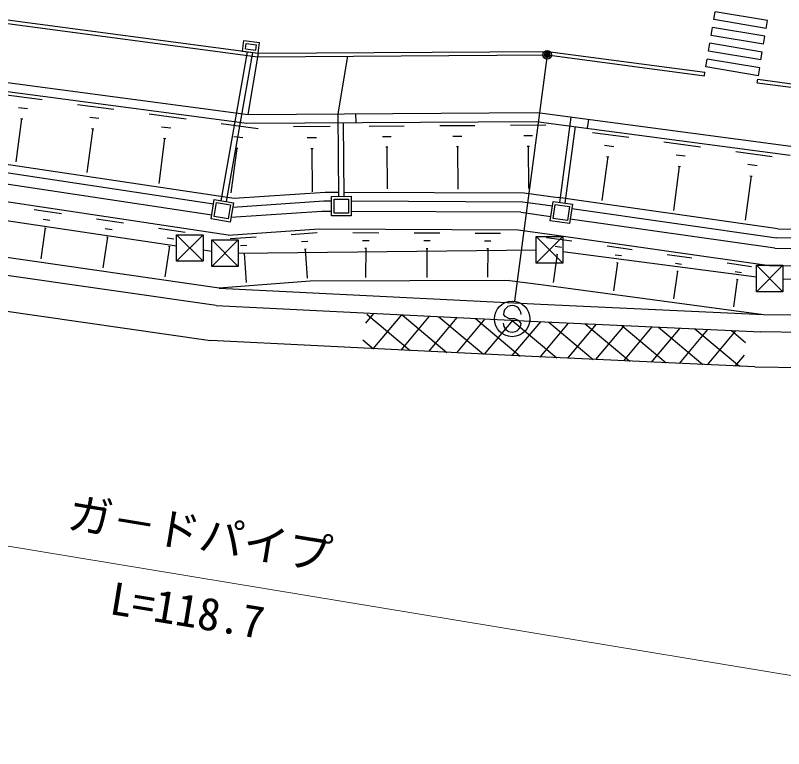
# Model space of a CAD drawing. Units: millimetres, scale not verified. Extents: x 40000 to 680000, y 20000 to 380000.
# Drawn here: x 364722 to 408014, y 233066 to 274356 of the extents above; entities that cross this region are included whole.
import ezdxf
from ezdxf.enums import TextEntityAlignment as Align

# ---------------------------------------------------------------- set-up
doc = ezdxf.new("R2010")
doc.units = ezdxf.units.MM
doc.header["$LTSCALE"] = 1000
doc.header["$PDMODE"] = 32
doc.header["$PDSIZE"] = 500
for name, color, linetype, lineweight in [('M-BGD', 7, 'Continuous', 25), ('M-BMK-ROW', 30, 'Continuous', 25), ('M-STR-HTXT', 7, 'Continuous', 13), ('M-STR-STRC', 7, 'Continuous', 25)]:
    doc.layers.add(name, color=color, linetype=linetype, lineweight=lineweight)
doc.styles.add('@ＭＳ ゴシック', font='')
doc.styles.add('ＭＳ ゴシック', font='')
doc.styles.get('@ＭＳ ゴシック').set_extended_font_data('@MS Gothic')
doc.styles.get('ＭＳ ゴシック').set_extended_font_data('MS Gothic')

msp = doc.modelspace()

# ---------------------------------------------------------------- linework, layer by layer
at = {"layer": 'M-BGD'}
for p, q in [((404075, 274114), (404149, 274557)), ((407108, 274064), (404149, 274557)), ((363537, 274203), (378415, 272228)), ((407034, 273620), (404075, 274114)), ((407034, 273620), (407108, 274064)), ((363504, 274006), (378382, 272030)), ((403927, 273226), (404001, 273670)), ((406960, 273176), (404001, 273670)), ((406886, 272732), (403927, 273226)), ((377515, 272347), (377594, 272942)), ((377594, 272942), (378486, 272824)), ((377683, 272476), (377723, 272774)), ((377723, 272774), (378317, 272695)), ((378407, 272229), (378486, 272824)), ((403779, 272338), (403853, 272782)), ((406812, 272288), (403853, 272782)), ((406886, 272732), (406960, 273176)), ((377515, 272347), (378407, 272229)), ((377683, 272476), (378278, 272397)), ((378278, 272397), (378317, 272695)), ((378415, 272228), (394723, 272330)), ((394723, 272330), (403581, 271154)), ((406738, 271844), (403779, 272338)), ((376321, 263918), (377806, 272309)), ((376617, 263870), (378103, 272269)), ((377839, 268775), (378415, 272228)), ((378382, 272030), (394540, 272132)), ((382914, 268807), (383457, 272062)), ((394839, 272113), (403548, 270957)), ((403631, 271450), (403705, 271894)), ((406664, 271401), (403705, 271894)), ((406738, 271844), (406812, 272288)), ((406590, 270957), (403631, 271450)), ((403548, 270957), (403581, 271154)), ((406590, 270957), (406664, 271401)), ((362961, 270751), (377839, 268775)), ((406524, 270562), (406557, 270759)), ((406557, 270759), (409043, 270429)), ((362879, 270257), (377757, 268282)), ((406524, 270562), (409016, 270231)), ((364226, 269877), (366234, 269610)), ((368226, 269346), (370268, 269075)), ((364899, 269174), (365401, 269108)), ((377839, 268775), (394147, 268878)), ((394147, 268878), (408423, 266983)), ((365070, 268539), (364748, 266107)), ((365008, 268547), (365133, 268530)), ((368910, 268631), (369421, 268564)), ((372260, 268810), (374337, 268535)), ((382943, 264163), (382914, 268807)), ((383917, 268321), (383914, 268814)), ((395408, 263821), (396046, 268626)), ((396971, 267999), (397037, 268494)), ((369084, 267985), (368755, 265504)), ((369020, 267993), (369148, 267976)), ((372956, 268084), (373475, 268015)), ((376328, 268270), (378405, 267994)), ((377757, 268282), (394065, 268385)), ((380389, 268099), (382461, 268112)), ((383243, 264164), (383217, 268317)), ((384662, 268126), (386629, 268138)), ((388634, 268151), (390621, 268163)), ((392626, 268176), (394613, 268188)), ((394065, 268385), (408385, 266484)), ((395705, 263778), (396277, 268091)), ((389382, 267559), (389879, 267562)), ((393374, 267584), (393871, 267588)), ((397243, 267761), (399283, 267490)), ((373133, 267426), (372797, 264897)), ((373068, 267435), (373198, 267417)), ((377024, 267544), (377544, 267475)), ((381170, 267482), (381688, 267485)), ((385403, 267540), (385895, 267544)), ((401270, 267226), (403328, 266953)), ((377201, 266886), (376866, 264356)), ((377136, 266895), (377266, 266877)), ((381368, 266862), (381498, 266863)), ((381433, 266862), (381448, 264426)), ((385591, 266952), (385714, 266953)), ((385653, 266952), (385668, 264589)), ((389572, 266964), (389697, 266965)), ((389635, 266965), (389650, 264573)), ((393564, 266989), (393689, 266990)), ((393627, 266990), (393642, 264598)), ((397927, 267048), (398437, 266980)), ((405316, 266689), (407374, 266416)), ((362216, 266285), (377052, 264055)), ((398100, 266402), (397773, 263933)), ((398037, 266410), (398164, 266393)), ((401960, 266506), (402474, 266438)), ((402135, 265855), (401804, 263360)), ((402071, 265863), (402200, 265846)), ((406006, 265969), (406520, 265901)), ((375881, 263725), (363222, 265628)), ((363124, 265036), (375784, 263133)), ((406181, 265318), (405850, 262823)), ((406117, 265326), (406245, 265309)), ((376706, 261983), (361871, 264214)), ((377052, 264055), (382179, 264404)), ((382179, 264404), (382941, 264400)), ((382537, 264161), (383637, 264166)), ((382542, 263061), (382537, 264161)), ((383241, 264399), (393393, 264357)), ((383637, 264166), (383642, 263066)), ((393393, 264357), (395306, 264092)), ((407692, 262331), (395306, 264092)), ((375746, 262897), (375924, 263983)), ((375918, 263021), (376047, 263810)), ((375924, 263983), (377009, 263805)), ((376047, 263810), (376837, 263681)), ((376837, 263681), (376707, 262891)), ((377009, 263805), (376831, 262719)), ((376969, 263562), (382097, 263910)), ((382097, 263910), (382538, 263909)), ((382688, 264012), (383488, 264015)), ((382692, 263212), (382688, 264012)), ((383488, 264015), (383492, 263215)), ((383638, 263904), (393311, 263864)), ((393311, 263864), (394986, 263631)), ((394866, 262787), (395021, 263876)), ((395021, 263876), (396110, 263721)), ((395035, 262914), (395148, 263706)), ((395148, 263706), (395940, 263593)), ((396110, 263721), (395955, 262632)), ((365782, 263423), (367313, 263193)), ((381998, 263318), (376870, 262969)), ((382541, 263316), (381998, 263318)), ((393212, 263272), (383641, 263311)), ((393212, 263272), (394901, 263038)), ((395940, 263593), (395827, 262801)), ((396075, 263477), (407610, 261838)), ((366287, 262878), (366670, 262820)), ((369288, 262896), (370808, 262668)), ((376831, 262719), (375746, 262897)), ((376707, 262891), (375918, 263021)), ((383642, 263066), (382542, 263061)), ((383492, 263215), (382692, 263212)), ((395827, 262801), (395035, 262914)), ((407511, 261246), (395991, 262884)), ((366410, 262390), (366148, 260647)), ((366362, 262397), (366457, 262382)), ((372783, 262371), (374291, 262144)), ((395955, 262632), (394866, 262787)), ((369790, 262355), (370170, 262298)), ((376706, 261983), (381833, 262332)), ((380265, 262025), (381727, 262125)), ((381833, 262332), (393047, 262286)), ((383735, 262124), (385203, 262118)), ((387186, 262110), (388641, 262104)), ((390624, 262096), (392065, 262090)), ((393047, 262286), (394961, 262020)), ((394961, 262020), (407346, 260259)), ((407692, 262331), (415382, 262205)), ((369911, 261870), (369652, 260143)), ((369864, 261877), (369959, 261863)), ((373281, 261833), (373658, 261777)), ((376824, 261791), (378286, 261890)), ((380843, 261624), (381209, 261649)), ((384284, 261681), (384651, 261680)), ((387730, 261671), (388094, 261670)), ((391163, 261661), (391523, 261660)), ((394659, 261855), (396084, 261654)), ((415304, 261711), (407610, 261838)), ((376208, 259000), (361357, 261133)), ((373401, 261353), (373144, 259642)), ((373354, 261360), (373448, 261346)), ((377402, 261390), (377768, 261414)), ((381010, 261194), (381102, 261201)), ((381056, 261198), (381168, 259555)), ((384419, 261240), (384511, 261240)), ((384465, 261240), (384458, 259590)), ((387865, 261234), (387956, 261234)), ((387910, 261234), (387903, 259603)), ((391296, 261229), (391386, 261228)), ((391341, 261228), (391335, 259617)), ((395133, 261352), (395489, 261302)), ((398061, 261373), (399473, 261173)), ((407511, 261246), (415211, 261118)), ((377569, 260960), (377661, 260967)), ((377615, 260963), (377727, 259321)), ((395250, 260900), (395024, 259307)), ((395206, 260906), (395295, 260893)), ((398530, 260875), (398883, 260825)), ((401450, 260893), (402848, 260695)), ((398647, 260427), (398424, 258852)), ((398603, 260433), (398691, 260420)), ((401915, 260399), (402264, 260350)), ((404826, 260415), (406211, 260219)), ((415056, 260130), (407346, 260259)), ((376044, 258013), (361192, 260146)), ((402030, 259955), (401810, 258399)), ((401987, 259961), (402074, 259949)), ((405286, 259926), (405633, 259877)), ((381342, 259389), (376208, 259000)), ((392572, 259433), (381342, 259389)), ((392572, 259433), (394487, 259183)), ((405401, 259486), (405183, 257948)), ((405357, 259492), (405444, 259480)), ((376208, 259000), (394306, 258098)), ((394487, 259183), (406889, 257517)), ((360863, 258174), (375714, 256041)), ((394306, 258098), (406889, 257517)), ((376044, 258013), (394142, 257112)), ((384909, 257572), (384454, 257029)), ((384530, 257525), (386967, 255480)), ((386476, 257494), (384874, 255585)), ((388042, 257416), (386440, 255507)), ((386514, 257492), (389034, 255377)), ((389608, 257338), (388006, 255429)), ((388582, 257389), (391102, 255274)), ((391175, 257260), (389573, 255351)), ((390649, 257286), (393169, 255171)), ((392741, 257182), (391139, 255273)), ((392716, 257183), (395230, 255074)), ((406889, 257517), (414631, 257427)), ((394308, 257104), (392705, 255195)), ((394142, 257112), (406724, 256531)), ((395879, 257032), (394273, 255118)), ((394781, 257083), (397288, 254979)), ((397449, 256959), (395844, 255046)), ((396839, 256988), (399346, 254884)), ((399020, 256887), (397415, 254973)), ((398897, 256892), (401404, 254789)), ((400591, 256814), (398985, 254900)), ((402162, 256742), (400556, 254828)), ((400955, 256797), (403462, 254694)), ((403733, 256669), (402127, 254755)), ((403013, 256702), (405520, 254599)), ((405304, 256597), (403698, 254683)), ((405071, 256607), (405862, 255943)), ((414476, 256440), (406724, 256531)), ((393813, 255139), (375714, 256041)), ((384309, 256079), (384900, 255583)), ((406395, 254558), (393813, 255139)), ((405787, 255228), (405269, 254610)), ((406395, 254558), (414165, 254464))]:
    msp.add_line(p, q, dxfattribs=at)
at = {"layer": 'M-BMK-ROW'}
for p, q in [((362450, 263077), (373811, 261369)), ((373811, 260506), (373811, 262006)), ((373811, 262006), (375311, 262006)), ((375311, 262006), (373811, 260506)), ((375311, 260506), (373811, 262006)), ((375311, 262006), (375311, 260506)), ((375785, 260210), (375785, 261710)), ((375785, 261710), (377285, 261710)), ((377285, 261710), (375785, 260210)), ((377285, 260210), (375785, 261710)), ((377285, 261710), (377285, 260210)), ((394069, 260404), (394069, 261904)), ((394069, 261904), (395569, 261904)), ((395569, 261904), (394069, 260404)), ((395569, 260404), (394069, 261904)), ((395569, 261904), (395569, 260404)), ((375311, 261144), (375785, 261072)), ((377285, 260968), (394069, 261146)), ((395569, 261056), (406478, 259630)), ((375311, 260506), (373811, 260506)), ((377285, 260210), (375785, 260210)), ((395569, 260404), (394069, 260404)), ((406478, 258782), (406478, 260282)), ((406478, 260282), (407978, 260282)), ((407978, 260282), (406478, 258782)), ((407978, 258782), (406478, 260282)), ((407978, 260282), (407978, 258782)), ((407978, 259519), (414194, 259414)), ((407978, 258782), (406478, 258782))]:
    msp.add_line(p, q, dxfattribs=at)
at = {"layer": 'M-STR-HTXT'}
msp.add_line((433476, 233066), (315978, 252419), dxfattribs=at)
at = {"layer": 'M-STR-STRC'}
for p, q in [((394671, 271984), (392848, 258255)), ((392321, 257404), (392221, 257522)), ((392566, 257265), (392321, 257404)), ((392866, 257262), (392566, 257265)), ((393111, 257150), (392866, 257262)), ((393217, 257014), (393111, 257150))]:
    msp.add_line(p, q, dxfattribs=at)
for centre, radius in [((394690, 272133), 150), ((394690, 272133), 120), ((394690, 272133), 90), ((394690, 272133), 60), ((394690, 272133), 30), ((392716, 257263), 1000)]:
    msp.add_circle(centre, radius, dxfattribs=at)
for centre, start, end in [((392721, 257518), 359.5549, 179.5549), ((392717, 257018), 179.5549, 359.5549)]:
    msp.add_arc(centre, 500, start, end, dxfattribs=at)
msp.add_point((394690, 272133), dxfattribs=at)

# ---------------------------------------------------------------- texts
at = {"layer": 'M-STR-HTXT', "style": 'ＭＳ ゴシック'}
msp.add_text('ガ－ドパイプ', height=1833, rotation=350.647, dxfattribs=at).set_placement((374889, 243729), align=Align.BOTTOM_CENTER)
at = {"layer": 'M-STR-HTXT', "style": '@ＭＳ ゴシック'}
msp.add_text('L=118.7', height=1833, rotation=350.647, dxfattribs=at).set_placement((374564, 241756), align=Align.TOP_CENTER)

doc.saveas('drawing.dxf')
